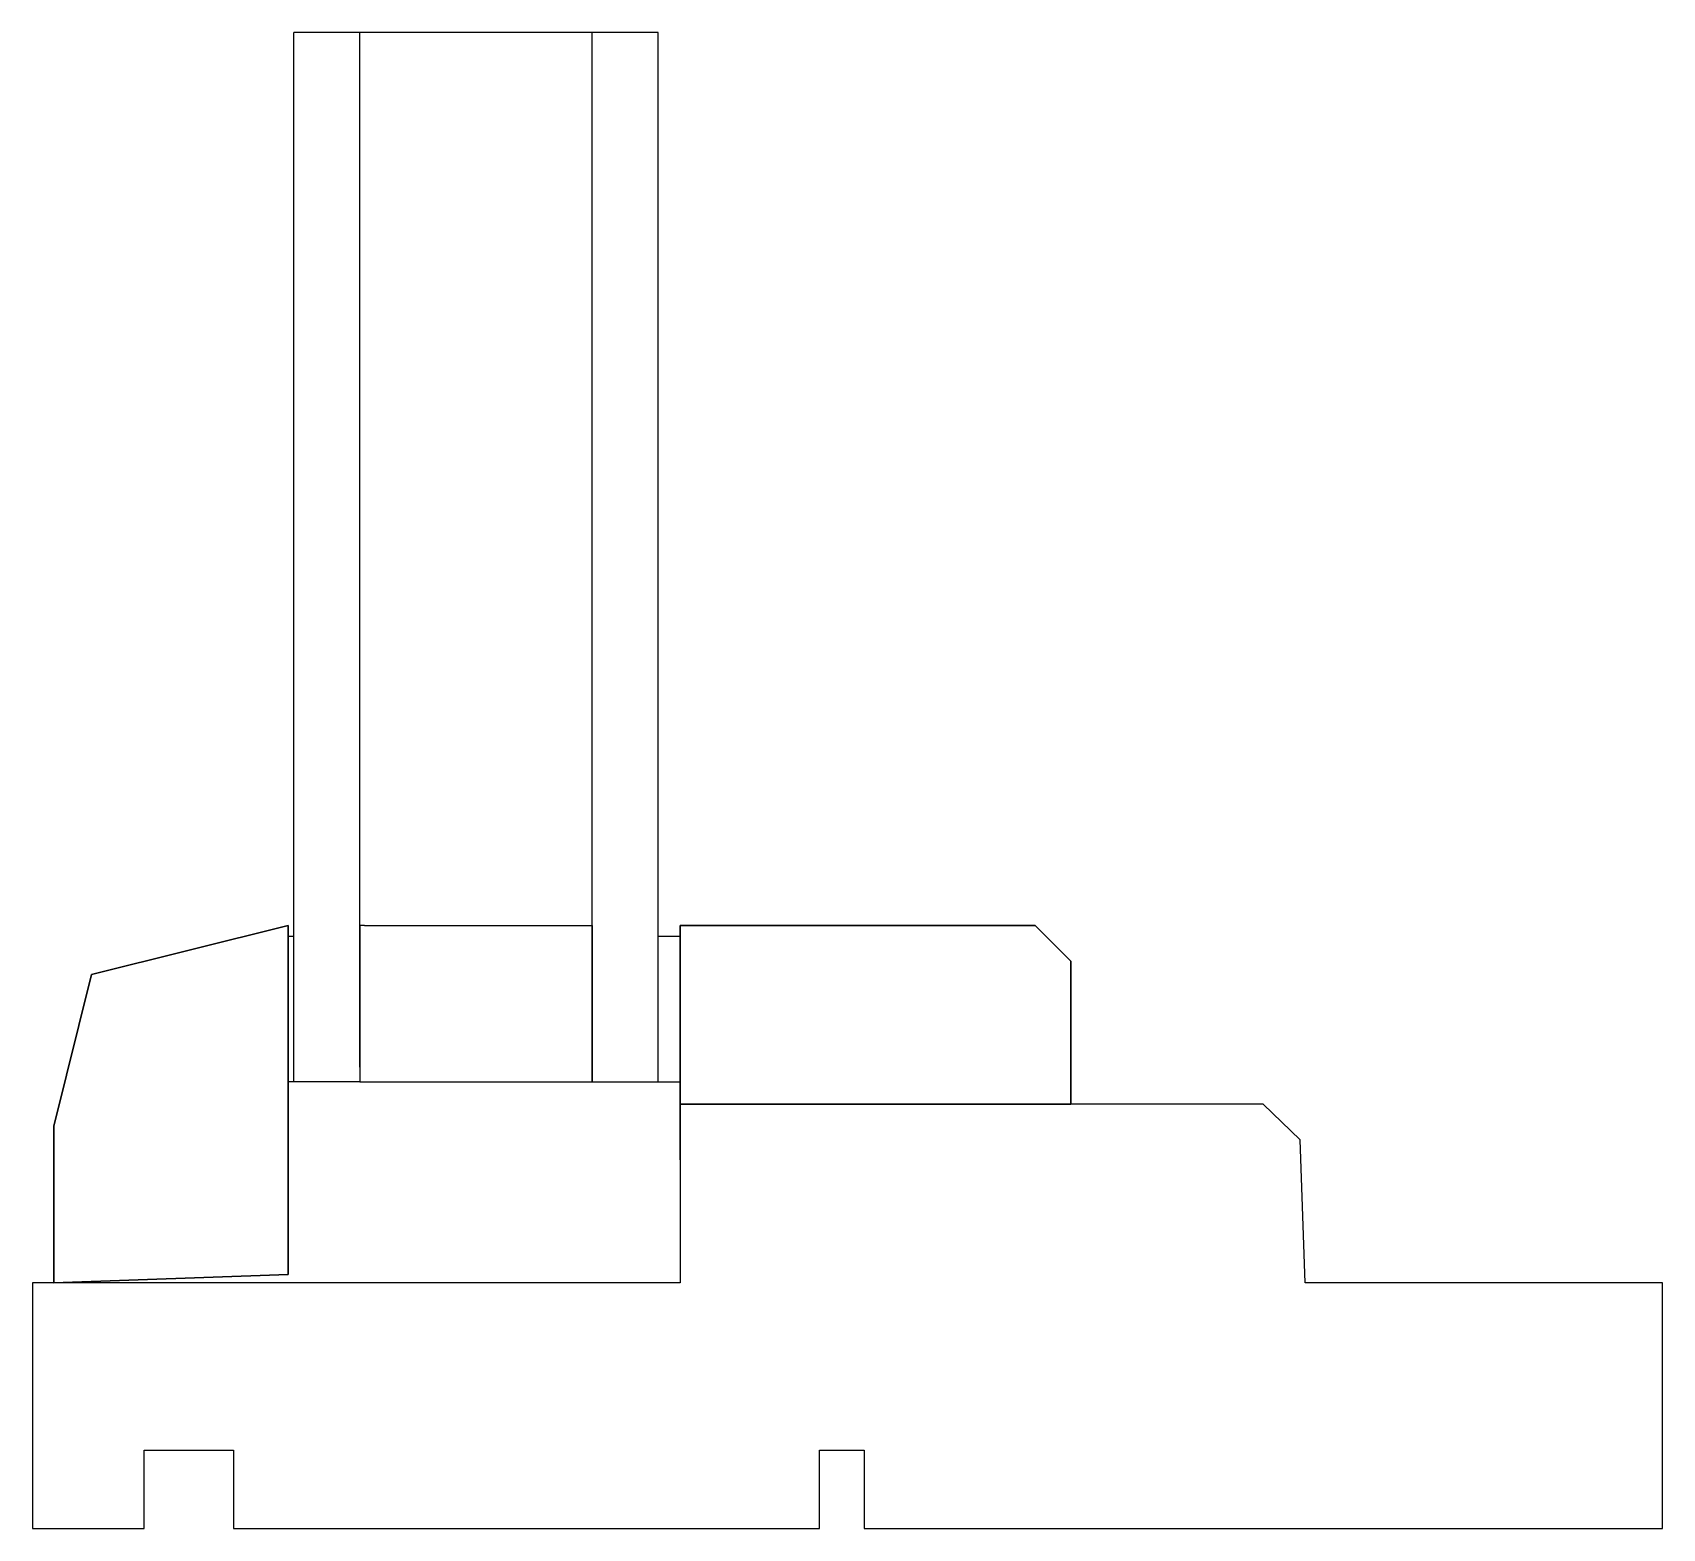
# Model space of a CAD drawing. Header units: metres. Extents: x -1.31 to 3.26, y -3.54 to 0.65.
import ezdxf

# ---------------------------------------------------------------- set-up
doc = ezdxf.new("R2010")
doc.units = ezdxf.units.M

msp = doc.modelspace()

# ---------------------------------------------------------------- linework, layer by layer
for p, q in [((0.444, 0.6464), (-0.576, 0.6464)), ((-0.576, -2.2911), (-0.5916, -2.2911)), ((-0.391, -2.2911), (0.259, -2.2911)), ((0.444, -2.2911), (0.5052, -2.2911))]:
    msp.add_line(p, q)
for points in [[(-0.5916, -1.8848), (-0.5916, -1.8536), (-1.142, -1.9908), (-1.2479, -2.4156), (-1.2479, -2.8536), (-0.5916, -2.8307), (-0.5916, -2.5098), (-0.5916, -1.8848)], [(0.5052, -1.8536), (0.5052, -2.3536), (1.599, -2.3536), (1.599, -1.9536), (1.499, -1.8536)], [(1.0209, -3.3226), (1.0209, -3.5416), (3.2552, -3.5416), (3.2552, -2.8536), (2.2552, -2.8536), (2.2413, -2.4535), (2.1378, -2.3536), (1.599, -2.3536), (1.599, -2.3536), (0.5052, -2.3536), (0.5052, -2.5098), (0.5052, -2.8536), (-1.3073, -2.8536), (-1.3073, -3.5416), (-0.9948, -3.5416), (-0.9948, -3.3228), (-0.7448, -3.3228), (-0.7448, -3.5416), (0.8959, -3.5416), (0.8959, -3.3226)]]:
    msp.add_lwpolyline(points, close=True)
at = {"layer": 'FRAME1'}
for p, q in [((-1.142, -1.9908), (-0.5916, -1.8536)), ((-0.5916, -1.8536), (-0.5916, -2.8307)), ((-1.2479, -2.4156), (-1.142, -1.9908)), ((-1.2479, -2.8536), (-1.2479, -2.4156)), ((-0.5916, -2.8307), (-1.2479, -2.8536))]:
    msp.add_line(p, q, dxfattribs=at)
at = {"layer": 'FRAME2'}
for p, q in [((2.1378, -2.3536), (0.5052, -2.3536)), ((0.5052, -2.3536), (0.5052, -2.8536)), ((2.1378, -2.3536), (2.2413, -2.4535)), ((2.2552, -2.8536), (2.2413, -2.4535)), ((0.5052, -2.8536), (-1.3073, -2.8536)), ((-1.3073, -2.8536), (-1.3073, -3.5416)), ((3.2552, -2.8536), (2.2552, -2.8536)), ((3.2552, -3.5416), (3.2552, -2.8536)), ((-0.9948, -3.3228), (-0.7448, -3.3228)), ((-0.9948, -3.5416), (-0.9948, -3.3228)), ((-0.7448, -3.3228), (-0.7448, -3.5416)), ((0.8959, -3.3226), (1.0209, -3.3226)), ((0.8959, -3.5416), (0.8959, -3.3226)), ((1.0209, -3.3226), (1.0209, -3.5416)), ((-1.3073, -3.5416), (-0.9948, -3.5416)), ((-0.7448, -3.5416), (0.8959, -3.5416)), ((1.0209, -3.5416), (3.2552, -3.5416))]:
    msp.add_line(p, q, dxfattribs=at)
at = {"layer": 'FRAME3'}
for p, q in [((0.5052, -1.8536), (1.499, -1.8536)), ((0.5052, -2.3536), (0.5052, -1.8536)), ((1.599, -1.9536), (1.499, -1.8536)), ((1.599, -1.9536), (1.599, -2.3536)), ((1.599, -2.3536), (0.5052, -2.3536))]:
    msp.add_line(p, q, dxfattribs=at)
at = {"layer": 'GLASS'}
for p, q in [((-0.576, -2.2911), (-0.576, 0.6464)), ((-0.391, -2.2498), (-0.391, 0.6464)), ((0.259, -2.2911), (0.259, 0.6464)), ((0.444, -2.2911), (0.444, 0.6464)), ((-0.391, -2.2911), (-0.576, -2.2911)), ((0.259, -2.2911), (0.444, -2.2911))]:
    msp.add_line(p, q, dxfattribs=at)
at = {"layer": 'PIB'}
for p, q in [((-0.391, -1.8536), (-0.391, -2.0338)), ((-0.3785, -1.8536), (-0.391, -1.8536)), ((0.2465, -1.8536), (0.259, -1.8536)), ((0.259, -1.8536), (0.259, -2.0338))]:
    msp.add_line(p, q, dxfattribs=at)
at = {"layer": 'SEALANT'}
for p, q in [((-0.391, -2.0338), (-0.391, -2.2911)), ((0.259, -2.0338), (0.259, -2.2911))]:
    msp.add_line(p, q, dxfattribs=at)
at = {"layer": 'SILICON-TAPE'}
for p, q in [((-0.5916, -2.5098), (-0.5916, -1.8848)), ((-0.576, -1.8848), (-0.5916, -1.8848)), ((-0.576, -2.2911), (-0.576, -1.8848))]:
    msp.add_line(p, q, dxfattribs=at)
at = {"layer": 'SPACER'}
msp.add_line((-0.3785, -1.8536), (0.2465, -1.8536), dxfattribs=at)
at = {"layer": 'TAPE'}
for p, q in [((0.444, -2.2911), (0.444, -1.8848)), ((0.5052, -1.8848), (0.444, -1.8848)), ((0.5052, -2.5098), (0.5052, -1.8848))]:
    msp.add_line(p, q, dxfattribs=at)

doc.saveas('drawing.dxf')
